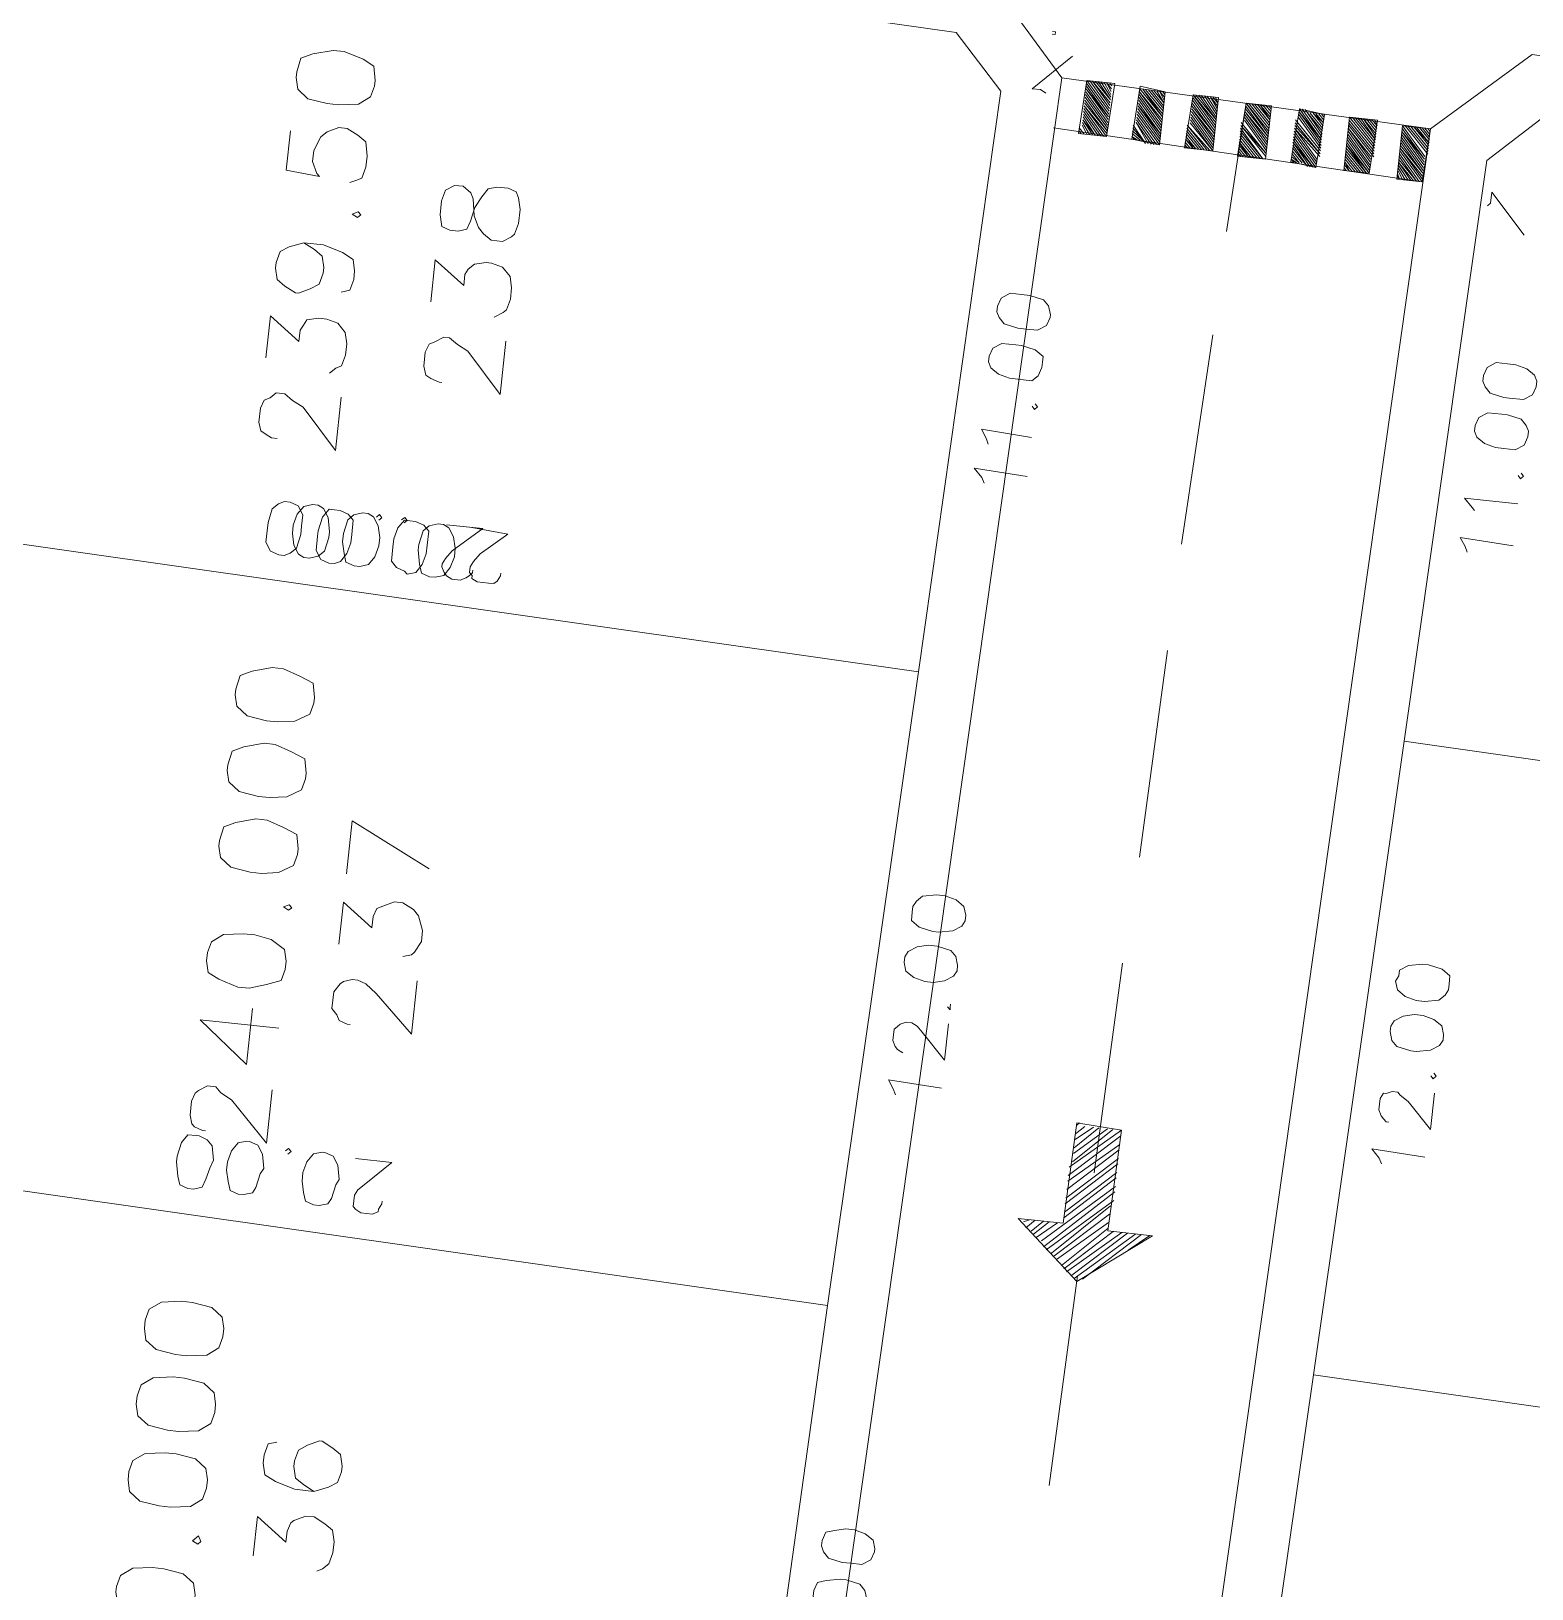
# Model space of a CAD drawing. Header units: metres. Extents: x -977055 to 805873, y -1033982 to 242021.
# Drawn here: x 2601.53 to 2629.83, y 827.98 to 857.35 of the extents above; entities that cross this region are included whole.
import ezdxf

# ---------------------------------------------------------------- set-up
doc = ezdxf.new("R2010")
doc.units = ezdxf.units.M
for name, color, linetype in [('PDF_acera', 7, 'Continuous'), ('PDF_areas por lote', 7, 'Continuous'), ('PDF_COTAS', 7, 'Continuous'), ('PDF_linea de centro', 7, 'Continuous'), ('PDF_LOTES', 7, 'Continuous'), ('PDF_No. lotes', 7, 'Continuous'), ('PDF_PASO DE CEBRA', 7, 'Continuous'), ('PDF_VIAS', 7, 'Continuous')]:
    doc.layers.add(name, color=color, linetype=linetype)

# ---------------------------------------------------------------- blocks, each defined once
blk = doc.blocks.new('CALLE')
at = {"layer": 'PDF_acera', "lineweight": 9}
blk.add_lwpolyline([(-140.55552, -136.74528), (-139.28544, -138.100032), (-140.34384, -169.216992), (-141.740928, -170.487072), (-209.478528, -168.200928), (-215.70192, -134.20512)], close=True, dxfattribs=at)
blk.add_lwpolyline([(-204.48288, -173.958624), (-141.910272, -176.075424), (-140.640192, -177.472512), (-141.698592, -208.589472), (-143.053344, -209.859552), (-199.952928, -207.912096, -0.35246139), (-202.61629, -205.604375)], format="xyb", dxfattribs=at)
at = {"layer": 'PDF_areas por lote', "lineweight": 9}
for points in [[(-165.872448, -158.802336), (-166.041792, -158.844672), (-166.1688, -159.014016), (-166.211136, -159.310368), (-166.211136, -159.479712), (-166.1688, -159.776064), (-166.041792, -159.945408), (-165.872448, -159.987744), (-165.787776, -159.987744), (-165.618432, -159.945408), (-165.491424, -159.776064), (-165.449088, -159.479712), (-165.449088, -159.310368), (-165.491424, -159.014016), (-165.618432, -158.844672), (-165.787776, -158.802336)], [(-164.179008, -158.802336), (-164.348352, -158.844672), (-164.47536, -159.014016), (-164.517696, -159.310368), (-164.517696, -159.479712), (-164.47536, -159.776064), (-164.348352, -159.945408), (-164.179008, -159.987744), (-164.052, -159.987744), (-163.882656, -159.945408), (-163.755648, -159.776064), (-163.713312, -159.479712), (-163.713312, -159.310368), (-163.755648, -159.014016), (-163.882656, -158.844672), (-164.052, -158.802336)], [(-163.035936, -158.802336), (-163.20528, -158.844672), (-163.332288, -159.014016), (-163.374624, -159.310368), (-163.374624, -159.479712), (-163.332288, -159.776064), (-163.20528, -159.945408), (-163.035936, -159.987744), (-162.908928, -159.987744), (-162.739584, -159.945408), (-162.612576, -159.776064), (-162.57024, -159.479712), (-162.57024, -159.310368), (-162.612576, -159.014016), (-162.739584, -158.844672), (-162.908928, -158.802336)], [(-161.892864, -158.802336), (-162.062208, -158.844672), (-162.189216, -159.014016), (-162.231552, -159.310368), (-162.231552, -159.479712), (-162.189216, -159.776064), (-162.062208, -159.945408), (-161.892864, -159.987744), (-161.765856, -159.987744), (-161.596512, -159.945408), (-161.469504, -159.776064), (-161.427168, -159.479712), (-161.427168, -159.310368), (-161.469504, -159.014016), (-161.596512, -158.844672), (-161.765856, -158.802336)], [(-142.968672, -159.056352), (-143.138016, -159.098688), (-143.265024, -159.268032), (-143.30736, -159.564384), (-143.30736, -159.733728), (-143.265024, -160.03008), (-143.138016, -160.199424), (-142.968672, -160.24176), (-142.884, -160.24176), (-142.67232, -160.199424), (-142.587648, -160.03008), (-142.502976, -159.733728), (-142.502976, -159.564384), (-142.587648, -159.268032), (-142.67232, -159.098688), (-142.884, -159.056352)], [(-156.304512, -159.141024), (-156.473856, -159.18336), (-156.558528, -159.352704), (-156.6432, -159.649056), (-156.6432, -159.8184), (-156.558528, -160.072416), (-156.473856, -160.284096), (-156.304512, -160.326432), (-156.177504, -160.326432), (-156.00816, -160.284096), (-155.881152, -160.072416), (-155.838816, -159.8184), (-155.838816, -159.649056), (-155.881152, -159.352704), (-156.00816, -159.18336), (-156.177504, -159.141024)], [(-154.568736, -159.141024), (-154.73808, -159.18336), (-154.865088, -159.352704), (-154.907424, -159.649056), (-154.907424, -159.8184), (-154.865088, -160.072416), (-154.73808, -160.284096), (-154.568736, -160.326432), (-154.484064, -160.326432), (-154.272384, -160.284096), (-154.187712, -160.072416), (-154.10304, -159.8184), (-154.10304, -159.649056), (-154.187712, -159.352704), (-154.272384, -159.18336), (-154.484064, -159.141024)], [(-153.425664, -159.141024), (-153.595008, -159.18336), (-153.722016, -159.352704), (-153.764352, -159.649056), (-153.764352, -159.8184), (-153.722016, -160.072416), (-153.595008, -160.284096), (-153.425664, -160.326432), (-153.340992, -160.326432), (-153.129312, -160.284096), (-153.04464, -160.072416), (-152.959968, -159.8184), (-152.959968, -159.649056), (-153.04464, -159.352704), (-153.129312, -159.18336), (-153.340992, -159.141024)], [(-152.282592, -159.141024), (-152.451936, -159.18336), (-152.578944, -159.352704), (-152.62128, -159.649056), (-152.62128, -159.8184), (-152.578944, -160.072416), (-152.451936, -160.284096), (-152.282592, -160.326432), (-152.19792, -160.326432), (-151.98624, -160.284096), (-151.901568, -160.072416), (-151.816896, -159.8184), (-151.816896, -159.649056), (-151.901568, -159.352704), (-151.98624, -159.18336), (-152.19792, -159.141024)], [(-164.983392, -159.860736), (-165.025728, -159.945408), (-164.983392, -159.987744), (-164.89872, -159.945408)], [(-155.37312, -160.199424), (-155.415456, -160.284096), (-155.37312, -160.326432), (-155.330784, -160.284096)], [(-144.916128, -160.114752), (-144.958464, -160.199424), (-144.916128, -160.24176), (-144.873792, -160.199424)]]:
    blk.add_lwpolyline(points, close=True, dxfattribs=at)
for points in [[(-148.38768, -159.352704), (-148.38768, -159.268032), (-148.345344, -159.18336), (-148.303008, -159.098688), (-148.176, -159.056352), (-147.96432, -159.056352), (-147.837312, -159.098688), (-147.794976, -159.18336), (-147.710304, -159.268032), (-147.710304, -159.39504), (-147.794976, -159.522048), (-147.879648, -159.691392), (-148.472352, -160.24176), (-147.667968, -160.24176)], [(-147.202272, -159.056352), (-146.567232, -159.056352), (-146.90592, -159.522048), (-146.736576, -159.522048), (-146.651904, -159.564384), (-146.567232, -159.60672), (-146.524896, -159.776064), (-146.524896, -159.903072), (-146.567232, -160.072416), (-146.69424, -160.199424), (-146.863584, -160.24176), (-147.032928, -160.24176), (-147.202272, -160.199424), (-147.244608, -160.114752), (-147.32928, -160.03008)], [(-145.42416, -159.437376), (-145.508832, -159.60672), (-145.593504, -159.733728), (-145.762848, -159.776064), (-145.84752, -159.776064), (-146.016864, -159.733728), (-146.101536, -159.60672), (-146.186208, -159.437376), (-146.186208, -159.39504), (-146.101536, -159.225696), (-146.016864, -159.098688), (-145.84752, -159.056352), (-145.762848, -159.056352), (-145.593504, -159.098688), (-145.508832, -159.225696), (-145.42416, -159.437376), (-145.42416, -159.733728), (-145.508832, -160.03008), (-145.593504, -160.199424), (-145.762848, -160.24176), (-145.889856, -160.24176), (-146.0592, -160.199424), (-146.101536, -160.072416)], [(-143.773056, -159.056352), (-144.36576, -159.056352), (-144.408096, -159.564384), (-144.36576, -159.522048), (-144.196416, -159.437376), (-144.027072, -159.437376), (-143.815392, -159.522048), (-143.73072, -159.60672), (-143.646048, -159.776064), (-143.646048, -159.903072), (-143.73072, -160.072416), (-143.815392, -160.199424), (-144.027072, -160.24176), (-144.196416, -160.24176), (-144.36576, -160.199424), (-144.408096, -160.114752), (-144.450432, -160.03008)], [(-158.844672, -159.39504), (-158.844672, -159.352704), (-158.802336, -159.225696), (-158.76, -159.18336), (-158.632992, -159.141024), (-158.421312, -159.141024), (-158.294304, -159.18336), (-158.251968, -159.225696), (-158.167296, -159.352704), (-158.167296, -159.479712), (-158.251968, -159.564384), (-158.33664, -159.733728), (-158.929344, -160.326432), (-158.12496, -160.326432)], [(-157.193568, -160.326432), (-157.193568, -159.141024), (-157.786272, -159.903072), (-156.939552, -159.903072)]]:
    blk.add_lwpolyline(points, dxfattribs=at)
at = {"layer": 'PDF_COTAS', "lineweight": 9}
for points in [[(-159.733728, -159.310368), (-159.691392, -159.437376), (-159.564384, -159.479712), (-159.39504, -159.522048), (-159.268032, -159.564384), (-159.056352, -159.522048), (-158.97168, -159.437376), (-158.929344, -159.310368), (-158.929344, -159.268032), (-158.929344, -159.141024), (-159.056352, -159.056352), (-159.268032, -159.014016), (-159.352704, -159.014016), (-159.564384, -159.056352), (-159.691392, -159.098688), (-159.733728, -159.225696)], [(-159.733728, -159.310368), (-159.691392, -159.437376), (-159.564384, -159.479712), (-159.39504, -159.522048), (-159.268032, -159.564384), (-159.056352, -159.522048), (-158.97168, -159.437376), (-158.929344, -159.310368), (-158.929344, -159.268032), (-158.929344, -159.141024), (-159.056352, -159.056352), (-159.268032, -159.014016), (-159.352704, -159.014016), (-159.564384, -159.056352), (-159.691392, -159.098688), (-159.733728, -159.225696)], [(-150.123456, -159.649056), (-150.08112, -159.733728), (-149.996448, -159.8184), (-149.784768, -159.860736), (-149.65776, -159.860736), (-149.488416, -159.860736), (-149.361408, -159.776064), (-149.319072, -159.649056), (-149.319072, -159.564384), (-149.361408, -159.479712), (-149.44608, -159.39504), (-149.65776, -159.352704), (-149.784768, -159.352704), (-149.954112, -159.352704), (-150.08112, -159.437376), (-150.123456, -159.564384)], [(-150.123456, -159.649056), (-150.08112, -159.733728), (-149.996448, -159.8184), (-149.784768, -159.860736), (-149.65776, -159.860736), (-149.488416, -159.860736), (-149.361408, -159.776064), (-149.319072, -159.649056), (-149.319072, -159.564384), (-149.361408, -159.479712), (-149.44608, -159.39504), (-149.65776, -159.352704), (-149.784768, -159.352704), (-149.954112, -159.352704), (-150.08112, -159.437376), (-150.123456, -159.564384)], [(-159.733728, -160.072416), (-159.691392, -160.199424), (-159.60672, -160.24176), (-159.39504, -160.284096), (-159.310368, -160.326432), (-159.098688, -160.284096), (-158.97168, -160.199424), (-158.929344, -160.072416), (-158.929344, -160.03008), (-158.97168, -159.903072), (-159.098688, -159.8184), (-159.268032, -159.776064), (-159.39504, -159.776064), (-159.564384, -159.8184), (-159.691392, -159.860736), (-159.733728, -159.987744)], [(-159.733728, -160.072416), (-159.691392, -160.199424), (-159.60672, -160.24176), (-159.39504, -160.284096), (-159.310368, -160.326432), (-159.098688, -160.284096), (-158.97168, -160.199424), (-158.929344, -160.072416), (-158.929344, -160.03008), (-158.97168, -159.903072), (-159.098688, -159.8184), (-159.268032, -159.776064), (-159.39504, -159.776064), (-159.564384, -159.8184), (-159.691392, -159.860736), (-159.733728, -159.987744)], [(-150.123456, -160.03008), (-150.08112, -160.157088), (-149.996448, -160.24176), (-149.784768, -160.284096), (-149.700096, -160.284096), (-149.488416, -160.24176), (-149.361408, -160.157088), (-149.319072, -160.072416), (-149.319072, -159.987744), (-149.361408, -159.860736), (-149.488416, -159.776064), (-149.65776, -159.733728), (-149.784768, -159.733728), (-149.954112, -159.776064), (-150.08112, -159.860736), (-150.123456, -159.945408)], [(-150.123456, -160.03008), (-150.08112, -160.157088), (-149.996448, -160.24176), (-149.784768, -160.284096), (-149.700096, -160.284096), (-149.488416, -160.24176), (-149.361408, -160.157088), (-149.319072, -160.072416), (-149.319072, -159.987744), (-149.361408, -159.860736), (-149.488416, -159.776064), (-149.65776, -159.733728), (-149.784768, -159.733728), (-149.954112, -159.776064), (-150.08112, -159.860736), (-150.123456, -159.945408)], [(-150.165792, -160.411104), (-150.123456, -160.495776), (-149.996448, -160.580448), (-149.827104, -160.622784), (-149.700096, -160.622784), (-149.488416, -160.622784), (-149.403744, -160.538112), (-149.361408, -160.411104), (-149.361408, -160.326432), (-149.361408, -160.24176), (-149.488416, -160.157088), (-149.700096, -160.114752), (-149.784768, -160.114752), (-149.996448, -160.114752), (-150.123456, -160.199424), (-150.165792, -160.326432)], [(-150.165792, -160.411104), (-150.123456, -160.495776), (-149.996448, -160.580448), (-149.827104, -160.622784), (-149.700096, -160.622784), (-149.488416, -160.622784), (-149.403744, -160.538112), (-149.361408, -160.411104), (-149.361408, -160.326432), (-149.361408, -160.24176), (-149.488416, -160.157088), (-149.700096, -160.114752), (-149.784768, -160.114752), (-149.996448, -160.114752), (-150.123456, -160.199424), (-150.165792, -160.326432)], [(-159.014016, -160.622784), (-158.97168, -160.66512), (-159.014016, -160.707456), (-159.056352, -160.66512), (-159.014016, -160.707456), (-158.97168, -160.66512)], [(-150.165792, -160.792128), (-150.123456, -160.919136), (-149.996448, -161.003808), (-149.827104, -161.046144), (-149.700096, -161.046144), (-149.530752, -161.003808), (-149.403744, -160.919136), (-149.361408, -160.834464), (-149.361408, -160.749792), (-149.403744, -160.622784), (-149.488416, -160.538112), (-149.700096, -160.495776), (-149.827104, -160.495776), (-149.996448, -160.538112), (-150.123456, -160.580448), (-150.165792, -160.707456)], [(-150.165792, -160.792128), (-150.123456, -160.919136), (-149.996448, -161.003808), (-149.827104, -161.046144), (-149.700096, -161.046144), (-149.530752, -161.003808), (-149.403744, -160.919136), (-149.361408, -160.834464), (-149.361408, -160.749792), (-149.403744, -160.622784), (-149.488416, -160.538112), (-149.700096, -160.495776), (-149.827104, -160.495776), (-149.996448, -160.538112), (-150.123456, -160.580448), (-150.165792, -160.707456)], [(-159.776064, -161.215488), (-159.733728, -161.342496), (-159.649056, -161.384832), (-159.437376, -161.427168), (-159.352704, -161.469504), (-159.141024, -161.427168), (-159.014016, -161.342496), (-158.97168, -161.215488), (-158.97168, -161.173152), (-159.014016, -161.046144), (-159.141024, -160.961472), (-159.310368, -160.919136), (-159.437376, -160.919136), (-159.60672, -160.961472), (-159.733728, -161.003808), (-159.776064, -161.130816)], [(-159.776064, -161.215488), (-159.733728, -161.342496), (-159.649056, -161.384832), (-159.437376, -161.427168), (-159.352704, -161.469504), (-159.141024, -161.427168), (-159.014016, -161.342496), (-158.97168, -161.215488), (-158.97168, -161.173152), (-159.014016, -161.046144), (-159.141024, -160.961472), (-159.310368, -160.919136), (-159.437376, -160.919136), (-159.60672, -160.961472), (-159.733728, -161.003808), (-159.776064, -161.130816)], [(-149.403744, -160.961472), (-149.361408, -161.003808), (-149.403744, -161.046144), (-149.44608, -161.003808), (-149.403744, -161.046144), (-149.361408, -161.003808)], [(-150.208128, -161.51184), (-150.165792, -161.638848), (-150.038784, -161.72352), (-149.86944, -161.765856), (-149.742432, -161.765856), (-149.530752, -161.765856), (-149.44608, -161.681184), (-149.403744, -161.554176), (-149.403744, -161.469504), (-149.403744, -161.384832), (-149.530752, -161.30016), (-149.700096, -161.257824), (-149.827104, -161.257824), (-150.038784, -161.257824), (-150.123456, -161.342496), (-150.165792, -161.469504)], [(-150.208128, -161.51184), (-150.165792, -161.638848), (-150.038784, -161.72352), (-149.86944, -161.765856), (-149.742432, -161.765856), (-149.530752, -161.765856), (-149.44608, -161.681184), (-149.403744, -161.554176), (-149.403744, -161.469504), (-149.403744, -161.384832), (-149.530752, -161.30016), (-149.700096, -161.257824), (-149.827104, -161.257824), (-150.038784, -161.257824), (-150.123456, -161.342496), (-150.165792, -161.469504)], [(-149.403744, -161.342496), (-149.361408, -161.384832), (-149.403744, -161.427168), (-149.44608, -161.384832), (-149.403744, -161.427168), (-149.361408, -161.384832)], [(-150.208128, -161.9352), (-150.165792, -162.062208), (-150.038784, -162.14688), (-149.86944, -162.189216), (-149.742432, -162.189216), (-149.573088, -162.14688), (-149.44608, -162.062208), (-149.403744, -161.977536), (-149.403744, -161.892864), (-149.44608, -161.765856), (-149.530752, -161.681184), (-149.742432, -161.638848), (-149.827104, -161.638848), (-150.038784, -161.681184), (-150.165792, -161.72352), (-150.208128, -161.850528)], [(-150.208128, -161.9352), (-150.165792, -162.062208), (-150.038784, -162.14688), (-149.86944, -162.189216), (-149.742432, -162.189216), (-149.573088, -162.14688), (-149.44608, -162.062208), (-149.403744, -161.977536), (-149.403744, -161.892864), (-149.44608, -161.765856), (-149.530752, -161.681184), (-149.742432, -161.638848), (-149.827104, -161.638848), (-150.038784, -161.681184), (-150.165792, -161.72352), (-150.208128, -161.850528)], [(-159.014016, -161.681184), (-159.014016, -162.231552), (-159.39504, -161.850528), (-159.479712, -161.765856), (-159.564384, -161.72352), (-159.649056, -161.72352), (-159.733728, -161.72352), (-159.776064, -161.765856), (-159.8184, -161.850528), (-159.8184, -162.019872), (-159.776064, -162.104544), (-159.733728, -162.104544), (-159.649056, -162.14688), (-159.60672, -162.14688), (-159.649056, -162.14688), (-159.733728, -162.104544), (-159.776064, -162.104544), (-159.8184, -162.019872), (-159.8184, -161.850528), (-159.776064, -161.765856), (-159.733728, -161.72352), (-159.649056, -161.72352), (-159.564384, -161.72352), (-159.479712, -161.765856), (-159.39504, -161.850528), (-159.014016, -162.231552)], [(-149.403744, -162.019872), (-149.403744, -162.57024), (-149.784768, -162.14688), (-149.911776, -162.062208), (-149.996448, -162.019872), (-150.038784, -162.019872), (-150.123456, -162.062208), (-150.165792, -162.104544), (-150.208128, -162.189216), (-150.208128, -162.316224), (-150.165792, -162.400896), (-150.123456, -162.443232), (-150.08112, -162.485568), (-150.038784, -162.485568), (-150.08112, -162.485568), (-150.123456, -162.443232), (-150.165792, -162.400896), (-150.208128, -162.316224), (-150.208128, -162.189216), (-150.165792, -162.104544), (-150.123456, -162.062208), (-150.038784, -162.019872), (-149.996448, -162.019872), (-149.911776, -162.062208), (-149.784768, -162.14688), (-149.403744, -162.57024)], [(-149.403744, -162.400896), (-149.44608, -162.951264), (-149.784768, -162.57024), (-149.911776, -162.485568), (-149.996448, -162.443232), (-150.08112, -162.443232), (-150.123456, -162.485568), (-150.165792, -162.485568), (-150.208128, -162.57024), (-150.208128, -162.739584), (-150.208128, -162.824256), (-150.165792, -162.866592), (-150.08112, -162.908928), (-150.038784, -162.908928), (-150.08112, -162.908928), (-150.165792, -162.866592), (-150.208128, -162.824256), (-150.208128, -162.739584), (-150.208128, -162.57024), (-150.165792, -162.485568), (-150.123456, -162.485568), (-150.08112, -162.443232), (-149.996448, -162.443232), (-149.911776, -162.485568), (-149.784768, -162.57024), (-149.44608, -162.951264)], [(-164.814048, -169.216992), (-164.89872, -169.259328), (-164.983392, -169.386336), (-165.025728, -169.55568), (-165.025728, -169.682688), (-165.025728, -169.852032), (-164.941056, -169.97904), (-164.814048, -170.021376), (-164.771712, -170.021376), (-164.644704, -169.97904), (-164.560032, -169.894368), (-164.517696, -169.682688), (-164.517696, -169.598016), (-164.560032, -169.386336), (-164.602368, -169.259328), (-164.729376, -169.216992)], [(-164.052, -169.259328), (-164.136672, -169.301664), (-164.221344, -169.386336), (-164.26368, -169.598016), (-164.26368, -169.725024), (-164.26368, -169.894368), (-164.179008, -170.021376), (-164.052, -170.063712), (-164.009664, -170.063712), (-163.882656, -170.021376), (-163.797984, -169.894368), (-163.755648, -169.725024), (-163.755648, -169.598016), (-163.797984, -169.428672), (-163.84032, -169.301664), (-163.967328, -169.259328)], [(-155.203776, -169.55568), (-155.330784, -169.598016), (-155.415456, -169.725024), (-155.457792, -169.894368), (-155.457792, -170.021376), (-155.415456, -170.19072), (-155.330784, -170.317728), (-155.246112, -170.360064), (-155.16144, -170.360064), (-155.034432, -170.317728), (-154.94976, -170.233056), (-154.907424, -170.021376), (-154.907424, -169.894368), (-154.94976, -169.725024), (-155.034432, -169.598016), (-155.119104, -169.55568)], [(-154.441728, -169.598016), (-154.568736, -169.598016), (-154.653408, -169.725024), (-154.695744, -169.936704), (-154.695744, -170.021376), (-154.653408, -170.233056), (-154.568736, -170.360064), (-154.484064, -170.4024), (-154.399392, -170.4024), (-154.272384, -170.360064), (-154.187712, -170.233056), (-154.145376, -170.063712), (-154.145376, -169.936704), (-154.187712, -169.725024), (-154.272384, -169.640352), (-154.357056, -169.598016)], [(-146.101536, -169.852032), (-146.186208, -169.894368), (-146.27088, -170.021376), (-146.313216, -170.19072), (-146.313216, -170.317728), (-146.313216, -170.529408), (-146.228544, -170.61408), (-146.101536, -170.656416), (-146.016864, -170.656416), (-145.932192, -170.656416), (-145.84752, -170.529408), (-145.805184, -170.317728), (-145.805184, -170.233056), (-145.805184, -170.021376), (-145.889856, -169.894368), (-146.016864, -169.852032)], [(-145.339488, -169.894368), (-145.42416, -169.936704), (-145.508832, -170.021376), (-145.551168, -170.233056), (-145.551168, -170.360064), (-145.551168, -170.529408), (-145.466496, -170.656416), (-145.339488, -170.698752), (-145.297152, -170.698752), (-145.170144, -170.656416), (-145.085472, -170.571744), (-145.043136, -170.360064), (-145.043136, -170.233056), (-145.043136, -170.063712), (-145.127808, -169.936704), (-145.254816, -169.894368)], [(-155.457792, -176.922144), (-155.5848, -176.96448), (-155.669472, -177.049152), (-155.711808, -177.260832), (-155.711808, -177.345504), (-155.669472, -177.557184), (-155.5848, -177.684192), (-155.500128, -177.726528), (-155.415456, -177.726528), (-155.288448, -177.684192), (-155.203776, -177.557184), (-155.16144, -177.38784), (-155.16144, -177.260832), (-155.203776, -177.091488), (-155.288448, -176.96448), (-155.37312, -176.922144)], [(-154.695744, -176.922144), (-154.822752, -176.96448), (-154.907424, -177.091488), (-154.94976, -177.260832), (-154.94976, -177.38784), (-154.907424, -177.59952), (-154.822752, -177.684192), (-154.73808, -177.726528), (-154.653408, -177.726528), (-154.5264, -177.726528), (-154.441728, -177.59952), (-154.399392, -177.38784), (-154.399392, -177.303168), (-154.441728, -177.091488), (-154.5264, -176.96448), (-154.611072, -176.96448)], [(-146.355552, -177.218496), (-146.440224, -177.260832), (-146.524896, -177.38784), (-146.567232, -177.557184), (-146.567232, -177.684192), (-146.567232, -177.853536), (-146.48256, -177.980544), (-146.355552, -178.02288), (-146.27088, -178.02288), (-146.186208, -177.980544), (-146.101536, -177.895872), (-146.0592, -177.684192), (-146.0592, -177.59952), (-146.0592, -177.38784), (-146.143872, -177.260832), (-146.27088, -177.218496)], [(-145.593504, -177.260832), (-145.678176, -177.303168), (-145.762848, -177.38784), (-145.805184, -177.59952), (-145.805184, -177.684192), (-145.805184, -177.895872), (-145.720512, -178.02288), (-145.593504, -178.065216), (-145.508832, -178.065216), (-145.42416, -178.02288), (-145.339488, -177.895872), (-145.297152, -177.726528), (-145.297152, -177.59952), (-145.297152, -177.430176), (-145.381824, -177.303168), (-145.508832, -177.260832)]]:
    blk.add_lwpolyline(points, close=True, dxfattribs=at)
for points in [[(-157.193568, -169.640352), (-157.108896, -169.598016), (-156.981888, -169.513344), (-157.024224, -170.317728)], [(-156.558528, -169.682688), (-156.516192, -169.598016), (-156.473856, -169.55568), (-156.389184, -169.513344), (-156.21984, -169.513344), (-156.177504, -169.55568), (-156.135168, -169.598016), (-156.092832, -169.682688), (-156.092832, -169.76736), (-156.135168, -169.852032), (-156.21984, -169.936704), (-156.600864, -170.317728), (-156.050496, -170.317728)], [(-147.921984, -169.97904), (-147.837312, -169.936704), (-147.710304, -169.809696), (-147.75264, -170.61408)], [(-147.32928, -169.97904), (-147.244608, -169.936704), (-147.1176, -169.852032), (-147.159936, -170.61408)], [(-141.994944, -170.275392), (-141.952608, -170.19072), (-141.952608, -170.063712), (-141.40224, -170.61408)], [(-155.79648, -170.275392), (-155.838816, -170.317728), (-155.79648, -170.317728), (-155.754144, -170.317728)], [(-141.105888, -170.275392), (-141.105888, -170.317728), (-141.063552, -170.317728), (-141.063552, -170.275392)], [(-146.69424, -170.571744), (-146.736576, -170.61408), (-146.69424, -170.656416), (-146.651904, -170.61408)], [(-157.447584, -177.006816), (-157.362912, -176.96448), (-157.235904, -176.837472), (-157.27824, -177.641856)], [(-156.812544, -177.049152), (-156.812544, -177.006816), (-156.770208, -176.96448), (-156.727872, -176.922144), (-156.6432, -176.879808), (-156.473856, -176.879808), (-156.389184, -176.922144), (-156.389184, -176.96448), (-156.346848, -177.049152), (-156.346848, -177.133824), (-156.389184, -177.17616), (-156.473856, -177.303168), (-156.85488, -177.684192), (-156.304512, -177.684192)], [(-142.968672, -177.049152), (-142.926336, -177.091488), (-142.756992, -177.091488), (-143.349696, -177.641856)], [(-148.176, -177.303168), (-148.091328, -177.260832), (-147.96432, -177.17616), (-148.006656, -177.980544)], [(-147.54096, -177.345504), (-147.498624, -177.303168), (-147.371616, -177.17616), (-147.371616, -177.980544)], [(-156.050496, -177.59952), (-156.092832, -177.641856), (-156.050496, -177.684192), (-156.00816, -177.641856)], [(-146.948256, -177.938208), (-146.990592, -177.980544), (-146.948256, -178.02288), (-146.90592, -177.980544)]]:
    blk.add_lwpolyline(points, dxfattribs=at)
at = {"layer": 'PDF_linea de centro', "lineweight": 9}
for points in [[(-162.78192, -172.561536), (-159.60672, -172.646208)], [(-158.040288, -172.73088), (-154.865088, -172.815552)], [(-153.25632, -172.900224), (-150.123456, -172.984896)], [(-148.514688, -173.027232), (-145.339488, -173.15424)], [(-143.773056, -173.196576), (-141.8256, -173.281248)]]:
    blk.add_lwpolyline(points, dxfattribs=at)
at = {"layer": 'PDF_LOTES', "lineweight": 20}
for points in [[(-170.063712, -168.666624), (-160.45344, -168.962976), (-159.903072, -153.002304), (-169.513344, -152.663616)], [(-160.45344, -168.962976), (-150.843168, -169.301664), (-150.2928, -153.298656), (-159.903072, -153.002304)], [(-150.843168, -169.301664), (-142.03728, -169.598016), (-141.232896, -168.835968), (-140.724864, -153.637344), (-150.2928, -153.298656)], [(-170.82576, -191.99376), (-161.257824, -192.332448), (-160.707456, -176.32944), (-170.275392, -175.990752)], [(-161.257824, -192.332448), (-151.647552, -192.671136), (-151.097184, -176.668128), (-160.707456, -176.32944)], [(-151.647552, -192.671136), (-142.03728, -192.967488), (-141.529248, -177.768864), (-142.291296, -176.96448), (-151.097184, -176.668128)]]:
    blk.add_lwpolyline(points, close=True, dxfattribs=at)
at = {"layer": 'PDF_No. lotes', "lineweight": 20}
for points in [[(-165.1104, -160.792128), (-164.517696, -160.792128), (-164.856384, -161.257824), (-164.68704, -161.257824), (-164.560032, -161.30016), (-164.517696, -161.342496), (-164.433024, -161.51184), (-164.433024, -161.638848), (-164.517696, -161.808192), (-164.602368, -161.9352), (-164.771712, -161.977536), (-164.941056, -161.977536), (-165.1104, -161.9352), (-165.195072, -161.850528), (-165.237408, -161.765856)], [(-163.374624, -160.961472), (-163.41696, -160.834464), (-163.586304, -160.792128), (-163.713312, -160.792128), (-163.882656, -160.834464), (-163.967328, -161.003808), (-164.052, -161.30016), (-164.052, -161.596512), (-163.967328, -161.808192), (-163.882656, -161.9352), (-163.713312, -161.977536), (-163.62864, -161.977536), (-163.459296, -161.9352), (-163.374624, -161.808192), (-163.289952, -161.638848), (-163.289952, -161.596512), (-163.374624, -161.427168), (-163.459296, -161.30016), (-163.62864, -161.257824), (-163.713312, -161.257824), (-163.882656, -161.30016), (-163.967328, -161.427168), (-164.052, -161.596512)], [(-157.024224, -161.384832), (-157.024224, -161.342496), (-156.981888, -161.215488), (-156.897216, -161.173152), (-156.812544, -161.08848), (-156.558528, -161.08848), (-156.43152, -161.173152), (-156.389184, -161.215488), (-156.346848, -161.342496), (-156.346848, -161.427168), (-156.389184, -161.554176), (-156.516192, -161.72352), (-157.06656, -162.316224), (-156.262176, -162.316224)], [(-155.838816, -161.08848), (-155.203776, -161.08848), (-155.542464, -161.554176), (-155.37312, -161.554176), (-155.246112, -161.596512), (-155.203776, -161.681184), (-155.119104, -161.850528), (-155.119104, -161.977536), (-155.203776, -162.14688), (-155.288448, -162.231552), (-155.500128, -162.316224), (-155.669472, -162.316224), (-155.838816, -162.231552), (-155.881152, -162.189216), (-155.923488, -162.062208)], [(-154.568736, -162.316224), (-153.976032, -161.08848), (-154.780416, -161.08848)], [(-147.286944, -161.72352), (-147.286944, -161.681184), (-147.244608, -161.554176), (-147.202272, -161.469504), (-147.075264, -161.427168), (-146.863584, -161.427168), (-146.736576, -161.469504), (-146.69424, -161.554176), (-146.609568, -161.681184), (-146.609568, -161.765856), (-146.69424, -161.892864), (-146.778912, -162.062208), (-147.371616, -162.612576), (-146.567232, -162.612576)], [(-146.101536, -161.427168), (-145.466496, -161.427168), (-145.805184, -161.892864), (-145.63584, -161.892864), (-145.551168, -161.9352), (-145.466496, -162.019872), (-145.42416, -162.189216), (-145.42416, -162.273888), (-145.466496, -162.443232), (-145.593504, -162.57024), (-145.762848, -162.612576), (-145.932192, -162.612576), (-146.101536, -162.57024), (-146.143872, -162.527904), (-146.228544, -162.400896)]]:
    blk.add_lwpolyline(points, dxfattribs=at)
blk.add_lwpolyline([(-144.78912, -161.427168), (-144.958464, -161.469504), (-145.0008, -161.596512), (-145.0008, -161.72352), (-144.958464, -161.850528), (-144.831456, -161.892864), (-144.619776, -161.9352), (-144.450432, -162.019872), (-144.323424, -162.104544), (-144.281088, -162.231552), (-144.281088, -162.400896), (-144.323424, -162.527904), (-144.408096, -162.57024), (-144.57744, -162.612576), (-144.78912, -162.612576), (-144.958464, -162.57024), (-145.0008, -162.527904), (-145.085472, -162.400896), (-145.085472, -162.231552), (-145.0008, -162.104544), (-144.916128, -162.019872), (-144.746784, -161.9352), (-144.492768, -161.892864), (-144.408096, -161.850528), (-144.323424, -161.72352), (-144.323424, -161.596512), (-144.408096, -161.469504), (-144.57744, -161.427168)], close=True, dxfattribs=at)
at = {"layer": 'PDF_PASO DE CEBRA', "lineweight": 9}
for points in [[(-142.502976, -170.444736), (-142.714656, -176.033088), (-142.291296, -175.652064)], [(-141.910272, -176.075424), (-141.740928, -170.487072)], [(-142.545312, -170.82576), (-142.545312, -170.82576)], [(-142.545312, -170.868096), (-142.502976, -170.82576)], [(-142.545312, -170.910432), (-142.46064, -170.82576)], [(-142.545312, -170.952768), (-142.418304, -170.868096)], [(-142.545312, -170.995104), (-142.375968, -170.868096)], [(-142.545312, -171.03744), (-142.333632, -170.868096), (-142.545312, -171.079776), (-142.291296, -170.868096)], [(-142.545312, -171.122112), (-142.24896, -170.868096)], [(-142.545312, -171.164448), (-142.206624, -170.868096)], [(-142.545312, -171.206784), (-142.164288, -170.868096)], [(-142.545312, -171.24912), (-142.121952, -170.868096), (-142.502976, -171.24912)], [(-142.079616, -170.868096), (-142.46064, -171.24912), (-142.03728, -170.868096)], [(-142.418304, -171.24912), (-141.994944, -170.868096)], [(-142.375968, -171.24912), (-141.952608, -170.868096)], [(-142.333632, -171.24912), (-141.910272, -170.868096)], [(-142.291296, -171.24912), (-141.867936, -170.868096), (-142.24896, -171.24912), (-141.8256, -170.868096)], [(-142.206624, -171.24912), (-141.783264, -170.868096)], [(-142.164288, -171.24912), (-141.740928, -170.868096)], [(-142.121952, -171.24912), (-141.740928, -170.910432)], [(-142.079616, -171.24912), (-141.740928, -170.952768), (-142.03728, -171.24912)], [(-141.740928, -170.995104), (-141.994944, -171.24912), (-141.740928, -171.03744)], [(-141.952608, -171.24912), (-141.740928, -171.079776)], [(-141.910272, -171.24912), (-141.740928, -171.122112)], [(-141.867936, -171.24912), (-141.740928, -171.164448), (-141.8256, -171.24912)], [(-141.783264, -171.24912), (-141.740928, -171.206784)], [(-141.740928, -171.24912), (-141.740928, -171.24912)], [(-142.375968, -171.630144), (-142.587648, -171.841824), (-142.333632, -171.630144)], [(-142.587648, -171.88416), (-142.291296, -171.67248), (-142.587648, -171.926496)], [(-142.587648, -171.968832), (-142.24896, -171.67248)], [(-142.587648, -172.011168), (-142.206624, -171.67248)], [(-142.587648, -172.053504), (-142.164288, -171.67248)], [(-142.545312, -171.630144), (-142.545312, -171.630144)], [(-142.545312, -171.67248), (-142.502976, -171.630144), (-142.545312, -171.714816)], [(-142.545312, -171.757152), (-142.46064, -171.630144)], [(-142.545312, -171.799488), (-142.418304, -171.630144)], [(-142.545312, -172.053504), (-142.121952, -171.67248)], [(-142.502976, -172.053504), (-142.079616, -171.67248)], [(-142.46064, -172.053504), (-142.03728, -171.67248), (-142.418304, -172.053504), (-141.994944, -171.67248)], [(-142.375968, -172.053504), (-141.952608, -171.67248)], [(-142.333632, -172.053504), (-141.910272, -171.67248)], [(-142.291296, -172.053504), (-141.867936, -171.67248)], [(-142.24896, -172.053504), (-141.8256, -171.67248), (-142.206624, -172.053504)], [(-141.783264, -171.67248), (-142.164288, -172.053504), (-141.783264, -171.714816), (-142.121952, -172.053504)], [(-142.079616, -172.053504), (-141.783264, -171.757152)], [(-142.03728, -172.053504), (-141.783264, -171.799488)], [(-141.994944, -172.053504), (-141.783264, -171.841824)], [(-141.783264, -171.88416), (-141.952608, -172.053504), (-141.783264, -171.926496)], [(-141.910272, -172.053504), (-141.783264, -171.968832), (-141.867936, -172.053504)], [(-141.8256, -172.053504), (-141.783264, -172.011168)], [(-141.783264, -172.053504), (-141.783264, -172.053504)], [(-142.587648, -172.434528), (-142.587648, -172.434528)], [(-142.587648, -172.476864), (-142.545312, -172.434528)], [(-142.587648, -172.5192), (-142.502976, -172.434528)], [(-142.587648, -172.561536), (-142.46064, -172.434528), (-142.587648, -172.603872), (-142.418304, -172.434528)], [(-142.587648, -172.646208), (-142.375968, -172.434528)], [(-142.587648, -172.688544), (-142.333632, -172.434528)], [(-142.587648, -172.73088), (-142.291296, -172.434528)], [(-142.587648, -172.773216), (-142.24896, -172.434528), (-142.587648, -172.815552)], [(-142.206624, -172.476864), (-142.587648, -172.857888), (-142.164288, -172.476864)], [(-142.545312, -172.857888), (-142.121952, -172.476864)], [(-142.502976, -172.857888), (-142.079616, -172.476864)], [(-142.46064, -172.857888), (-142.03728, -172.476864)], [(-142.418304, -172.857888), (-141.994944, -172.476864), (-142.375968, -172.857888)], [(-141.952608, -172.476864), (-142.333632, -172.857888), (-141.910272, -172.476864)], [(-142.291296, -172.857888), (-141.867936, -172.476864)], [(-142.24896, -172.857888), (-141.8256, -172.476864)], [(-142.206624, -172.857888), (-141.783264, -172.476864), (-142.164288, -172.857888)], [(-141.783264, -172.5192), (-142.121952, -172.857888), (-141.783264, -172.561536)], [(-142.079616, -172.857888), (-141.783264, -172.603872)], [(-142.03728, -172.857888), (-141.783264, -172.646208)], [(-141.994944, -172.857888), (-141.783264, -172.688544)], [(-141.952608, -172.857888), (-141.783264, -172.73088), (-141.910272, -172.857888)], [(-141.783264, -172.773216), (-141.867936, -172.857888), (-141.783264, -172.815552)], [(-141.8256, -172.857888), (-141.783264, -172.857888)], [(-142.629984, -173.238912), (-142.629984, -173.238912)], [(-142.629984, -173.281248), (-142.587648, -173.238912)], [(-142.629984, -173.323584), (-142.545312, -173.238912)], [(-142.629984, -173.36592), (-142.502976, -173.238912)], [(-142.46064, -173.238912), (-142.629984, -173.408256), (-142.418304, -173.238912), (-142.629984, -173.450592)], [(-142.629984, -173.492928), (-142.375968, -173.238912)], [(-142.629984, -173.535264), (-142.333632, -173.238912)], [(-142.629984, -173.5776), (-142.291296, -173.238912)], [(-142.24896, -173.238912), (-142.629984, -173.619936), (-142.206624, -173.238912)], [(-142.587648, -173.662272), (-142.164288, -173.238912), (-142.545312, -173.662272), (-142.121952, -173.238912)], [(-142.502976, -173.662272), (-142.079616, -173.281248)], [(-142.46064, -173.662272), (-142.03728, -173.281248)], [(-142.418304, -173.662272), (-141.994944, -173.281248)], [(-142.375968, -173.662272), (-141.952608, -173.281248), (-142.333632, -173.662272)], [(-141.910272, -173.281248), (-142.291296, -173.662272), (-141.867936, -173.281248)], [(-142.24896, -173.662272), (-141.8256, -173.281248), (-142.206624, -173.662272)], [(-142.164288, -173.662272), (-141.8256, -173.323584)], [(-142.121952, -173.662272), (-141.8256, -173.36592)], [(-142.079616, -173.662272), (-141.8256, -173.408256)], [(-141.8256, -173.450592), (-142.03728, -173.662272), (-141.8256, -173.492928), (-141.994944, -173.662272)], [(-141.952608, -173.662272), (-141.8256, -173.535264)], [(-141.910272, -173.662272), (-141.8256, -173.5776)], [(-141.867936, -173.662272), (-141.8256, -173.619936)], [(-141.8256, -173.662272), (-141.8256, -173.662272)], [(-142.67232, -174.297312), (-142.375968, -174.043296)], [(-142.67232, -174.339648), (-142.333632, -174.043296), (-142.67232, -174.381984), (-142.291296, -174.043296)], [(-142.67232, -174.42432), (-142.24896, -174.043296)], [(-142.629984, -174.043296), (-142.629984, -174.043296)], [(-142.629984, -174.085632), (-142.587648, -174.043296), (-142.629984, -174.127968)], [(-142.545312, -174.043296), (-142.629984, -174.170304), (-142.502976, -174.043296)], [(-142.629984, -174.21264), (-142.46064, -174.043296)], [(-142.629984, -174.254976), (-142.418304, -174.043296)], [(-142.629984, -174.42432), (-142.206624, -174.043296)], [(-142.587648, -174.42432), (-142.164288, -174.043296)], [(-142.545312, -174.42432), (-142.121952, -174.043296), (-142.502976, -174.466656)], [(-142.079616, -174.043296), (-142.46064, -174.466656), (-142.03728, -174.043296)], [(-142.418304, -174.466656), (-141.994944, -174.043296)], [(-142.375968, -174.466656), (-141.952608, -174.085632)], [(-142.333632, -174.466656), (-141.910272, -174.085632)], [(-142.291296, -174.466656), (-141.867936, -174.085632), (-142.24896, -174.466656), (-141.8256, -174.085632)], [(-142.206624, -174.466656), (-141.8256, -174.127968)], [(-142.164288, -174.466656), (-141.8256, -174.170304)], [(-142.121952, -174.466656), (-141.867936, -174.21264)], [(-142.079616, -174.466656), (-141.867936, -174.254976)], [(-142.03728, -174.466656), (-141.867936, -174.297312), (-141.994944, -174.466656), (-141.867936, -174.339648)], [(-141.952608, -174.466656), (-141.867936, -174.381984)], [(-141.910272, -174.466656), (-141.867936, -174.42432)], [(-141.867936, -174.466656), (-141.867936, -174.466656)], [(-142.67232, -174.84768), (-142.67232, -174.84768)], [(-142.67232, -174.890016), (-142.629984, -174.84768)], [(-142.587648, -174.84768), (-142.67232, -174.932352), (-142.545312, -174.84768), (-142.67232, -174.974688)], [(-142.67232, -175.017024), (-142.502976, -174.84768)], [(-142.67232, -175.05936), (-142.46064, -174.84768)], [(-142.67232, -175.101696), (-142.418304, -174.84768)], [(-142.67232, -175.144032), (-142.375968, -174.84768)], [(-142.333632, -174.84768), (-142.67232, -175.186368), (-142.291296, -174.84768), (-142.67232, -175.228704), (-142.24896, -174.84768)], [(-142.629984, -175.228704), (-142.206624, -174.84768)], [(-142.587648, -175.228704), (-142.164288, -174.84768)], [(-142.545312, -175.228704), (-142.121952, -174.84768)], [(-142.502976, -175.228704), (-142.079616, -174.84768)], [(-142.46064, -175.228704), (-142.03728, -174.84768), (-142.418304, -175.228704)], [(-142.418304, -175.27104), (-141.994944, -174.84768)], [(-142.375968, -175.27104), (-141.952608, -174.84768)], [(-142.333632, -175.27104), (-141.910272, -174.84768)], [(-142.291296, -175.27104), (-141.867936, -174.84768)], [(-142.24896, -175.27104), (-141.867936, -174.890016)], [(-142.206624, -175.27104), (-141.867936, -174.932352)], [(-141.867936, -174.974688), (-142.164288, -175.27104), (-141.867936, -175.017024)], [(-142.121952, -175.27104), (-141.867936, -175.05936), (-142.079616, -175.27104)], [(-142.03728, -175.27104), (-141.867936, -175.101696)], [(-141.994944, -175.27104), (-141.867936, -175.144032)], [(-141.867936, -175.186368), (-141.952608, -175.27104), (-141.867936, -175.228704)], [(-141.910272, -175.27104), (-141.867936, -175.27104)], [(-142.714656, -175.652064), (-142.714656, -175.652064)], [(-142.67232, -175.652064), (-142.714656, -175.6944), (-142.629984, -175.652064)], [(-142.714656, -175.736736), (-142.587648, -175.652064)], [(-142.714656, -175.779072), (-142.545312, -175.652064)], [(-142.714656, -175.821408), (-142.502976, -175.652064)], [(-142.714656, -175.863744), (-142.46064, -175.652064), (-142.714656, -175.90608)], [(-142.418304, -175.652064), (-142.714656, -175.948416), (-142.375968, -175.652064)], [(-142.714656, -175.990752), (-142.333632, -175.652064)], [(-142.67232, -176.033088), (-142.24896, -175.652064), (-142.629984, -176.033088)], [(-142.206624, -175.652064), (-142.587648, -176.033088), (-142.164288, -175.652064)], [(-142.545312, -176.033088), (-142.121952, -175.652064)], [(-142.502976, -176.033088), (-142.079616, -175.652064)], [(-142.46064, -176.033088), (-142.03728, -175.652064)], [(-142.418304, -176.033088), (-141.994944, -175.652064), (-142.375968, -176.033088), (-141.952608, -175.652064)], [(-142.333632, -176.033088), (-141.910272, -175.652064)], [(-142.291296, -176.075424), (-141.910272, -175.6944)], [(-142.24896, -176.075424), (-141.910272, -175.736736)], [(-142.206624, -176.075424), (-141.910272, -175.779072)], [(-142.164288, -176.075424), (-141.910272, -175.821408), (-142.121952, -176.075424), (-141.910272, -175.863744)], [(-142.079616, -176.075424), (-141.910272, -175.90608)], [(-142.03728, -176.075424), (-141.910272, -175.948416)], [(-141.994944, -176.075424), (-141.910272, -175.990752)], [(-141.952608, -176.075424), (-141.910272, -176.033088)], [(-141.910272, -176.075424), (-141.910272, -176.075424)]]:
    blk.add_lwpolyline(points, dxfattribs=at)
for points in [[(-142.545312, -171.24912), (-141.740928, -171.291456), (-141.740928, -170.868096), (-142.545312, -170.82576)], [(-142.587648, -172.053504), (-141.783264, -172.053504), (-141.740928, -171.67248), (-142.545312, -171.630144)], [(-142.587648, -172.857888), (-141.783264, -172.857888), (-141.783264, -172.476864), (-142.587648, -172.434528)], [(-142.629984, -173.662272), (-141.8256, -173.662272), (-141.8256, -173.281248), (-142.629984, -173.238912)], [(-142.67232, -174.42432), (-141.867936, -174.466656), (-141.8256, -174.085632), (-142.629984, -174.043296)], [(-142.67232, -175.228704), (-141.867936, -175.27104), (-141.867936, -174.84768), (-142.67232, -174.84768)], [(-142.714656, -176.033088), (-141.910272, -176.075424), (-141.910272, -175.652064), (-142.714656, -175.652064)]]:
    blk.add_lwpolyline(points, close=True, dxfattribs=at)
at = {"layer": 'PDF_VIAS', "lineweight": 20}
blk.add_lwpolyline([(-158.844672, -171.67248), (-158.844672, -172.349856), (-157.320576, -172.392192), (-157.362912, -173.069568), (-158.887008, -173.027232), (-158.887008, -173.704608), (-159.691392, -172.646208)], close=True, dxfattribs=at)
at = {"layer": 'PDF_VIAS', "lineweight": 9}
for points in [[(-158.844672, -171.714816), (-158.844672, -171.714816)], [(-158.844672, -172.138176), (-159.056352, -171.926496)], [(-158.844672, -172.053504), (-159.014016, -171.88416)], [(-158.844672, -171.926496), (-158.97168, -171.799488)], [(-158.844672, -171.841824), (-158.887008, -171.757152)], [(-158.421312, -173.069568), (-159.268032, -172.138176)], [(-158.294304, -173.069568), (-159.225696, -172.09584)], [(-158.209632, -173.069568), (-159.141024, -172.053504)], [(-158.844672, -172.265184), (-159.098688, -171.968832)], [(-158.844672, -173.027232), (-159.479712, -172.392192)], [(-158.76, -173.027232), (-159.39504, -172.30752)], [(-158.632992, -173.027232), (-159.352704, -172.265184)], [(-158.505984, -173.027232), (-159.310368, -172.222848)], [(-158.082624, -173.069568), (-158.76, -172.349856)], [(-157.997952, -173.069568), (-158.675328, -172.349856)], [(-157.870944, -173.069568), (-158.54832, -172.349856)], [(-157.786272, -173.069568), (-158.463648, -172.349856)], [(-157.659264, -173.069568), (-158.33664, -172.349856)], [(-157.574592, -173.069568), (-158.209632, -172.349856)], [(-157.447584, -173.069568), (-158.12496, -172.349856)], [(-157.362912, -173.069568), (-157.997952, -172.349856)], [(-157.362912, -172.94256), (-157.91328, -172.392192)], [(-157.362912, -172.857888), (-157.786272, -172.392192)], [(-157.362912, -172.73088), (-157.7016, -172.392192)], [(-157.362912, -172.646208), (-157.574592, -172.392192)], [(-157.362912, -172.5192), (-157.48992, -172.392192)], [(-157.320576, -172.434528), (-157.362912, -172.392192)], [(-158.887008, -173.450592), (-159.649056, -172.603872)], [(-158.887008, -173.323584), (-159.60672, -172.561536)], [(-158.887008, -173.238912), (-159.564384, -172.476864)], [(-158.887008, -173.111904), (-159.522048, -172.434528)], [(-158.887008, -173.535264), (-159.649056, -172.73088)], [(-158.887008, -173.662272), (-159.141024, -173.36592)]]:
    blk.add_lwpolyline(points, dxfattribs=at)

msp = doc.modelspace()

# ---------------------------------------------------------------- block references
at = {"xscale": 1.255773352820658, "yscale": 1.255773352820658, "zscale": 1.255773352820658, "rotation": 83.85573648860341}
msp.add_blockref('CALLE', (2427.15058, 1056.36283, 1015.371), dxfattribs=at)

doc.saveas('drawing.dxf')
